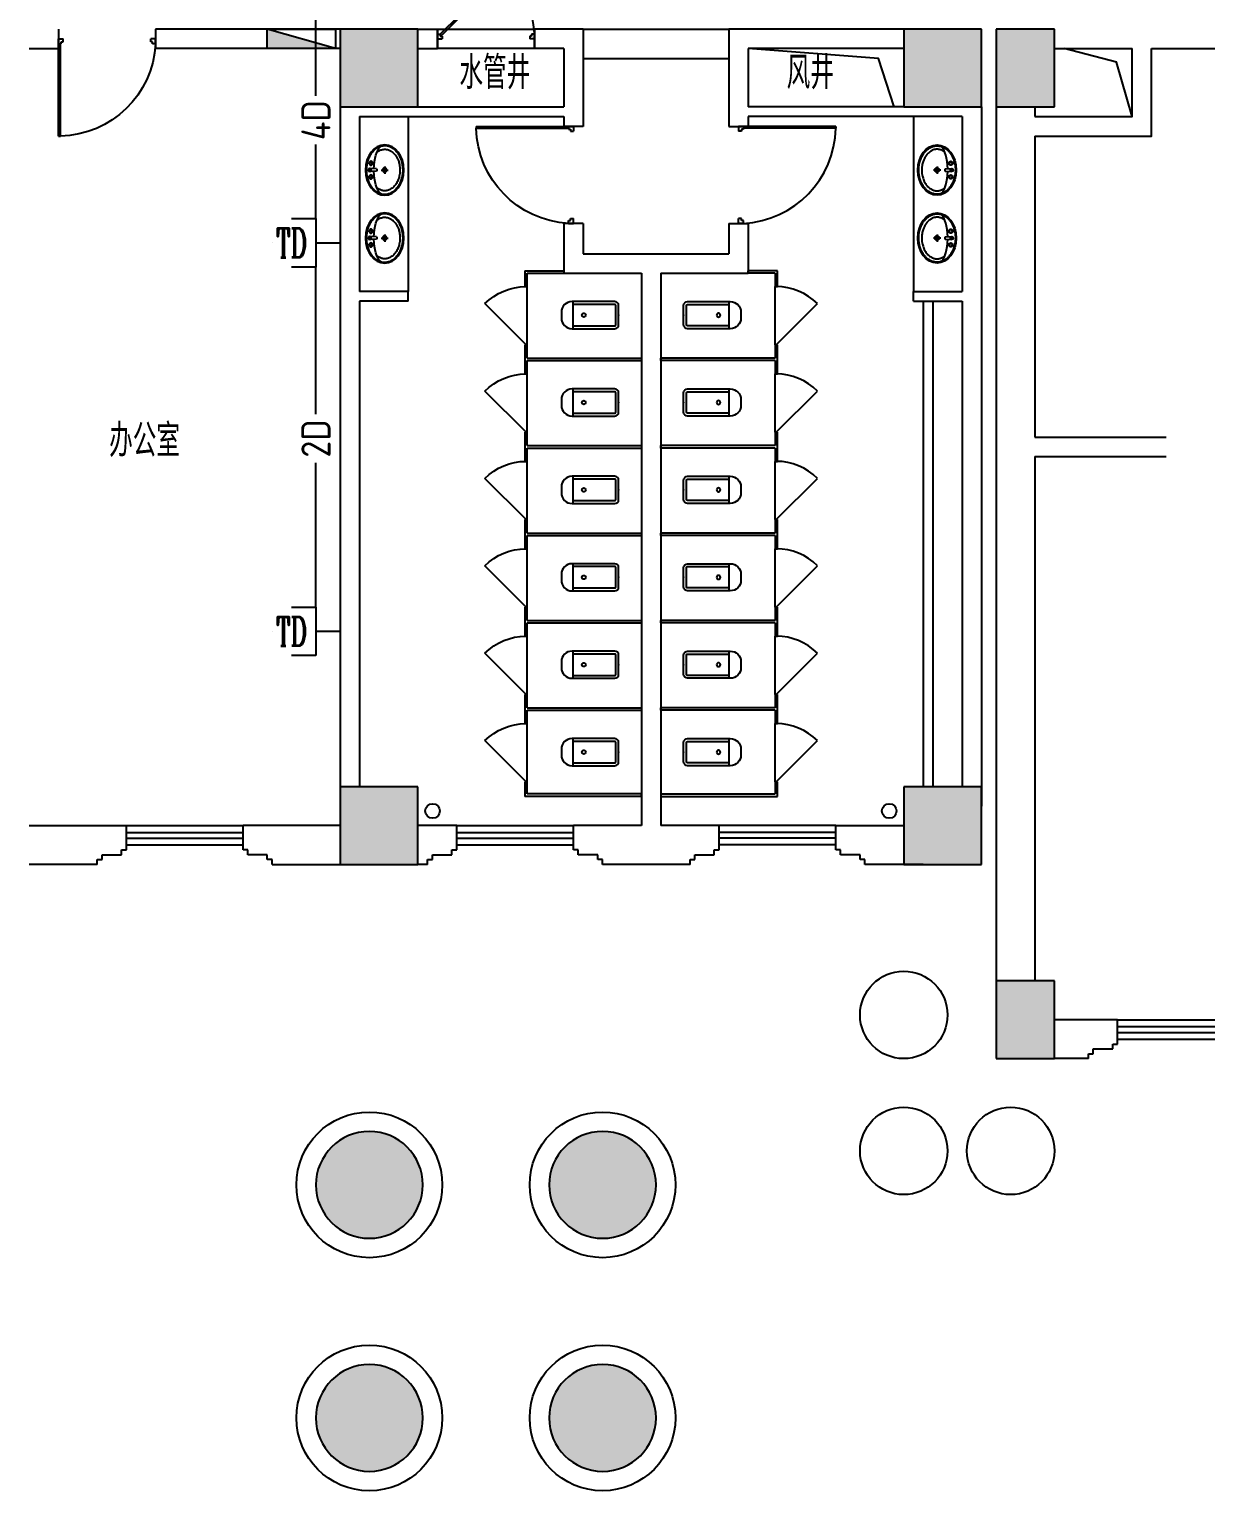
# Model space of a CAD drawing. Extents: x 190999 to 834799, y -200814 to 215286.
# Drawn here: x 802249 to 814449, y -62346 to -47296 of the extents above; entities that cross this region are included whole.
import ezdxf
from ezdxf.enums import TextEntityAlignment as Align

# ---------------------------------------------------------------- set-up
doc = ezdxf.new("R2010")
doc.units = 0
doc.header["$LTSCALE"] = 1000
doc.header["$MEASUREMENT"] = 0
for name, color, linetype in [('00-EQUIP', 3, 'Continuous'), ('00-SIG_TEXT', 7, 'Continuous'), ('00-WIRE-4', 6, 'Continuous'), ('A-卫生间', 250, 'Continuous'), ('A-墙线', 2, 'Continuous'), ('A-外包装修', 250, 'Continuous'), ('A-外窗', 145, 'Continuous'), ('A-门', 167, 'Continuous'), ('COLUMN', 2, 'Continuous'), ('EQUIP_消火栓', 6, 'Continuous'), ('PUB_HATCH', 250, 'Continuous'), ('房间名称', 7, 'Continuous'), ('洞口线', 177, 'Continuous'), ('雨水管', 3, 'Continuous')]:
    doc.layers.add(name, color=color, linetype=linetype)
doc.styles.add('-GBCBIGGBENOR', font='GBENOR.shx', dxfattribs={"bigfont": 'GBCBIG.shx'})
doc.styles.add('_COMPLEX', font='COMPLEX.shx', dxfattribs={"width": 0.5})
doc.styles.add('_TCH_DIM', font='SIMPLEX', dxfattribs={"bigfont": 'GBCBIG'})
doc.styles.get("Standard").update_dxf_attribs({"font": 'simhei.ttf'})

# ---------------------------------------------------------------- blocks, each defined once
blk = doc.blocks.new('m1000')
at = {"layer": 'A-墙线'}
for p, q in [((0, 0), (0, 200)), ((1000, 0), (1000, 200))]:
    blk.add_line(p, q, dxfattribs=at)
at = {"layer": 'A-门'}
for p, q in [((0, 1100), (5.820766091346741e-11, 100.0000000009313)), ((0, 1100), (19.99999999994179, 1099.999999999069)), ((19.99999999994179, 1099.999999999069), (20.00000000005821, 150.0000000009313)), ((5.820766091346741e-11, 150.0000000009313), (29.99999999994179, 150.0000000009313)), ((5.820766091346741e-11, 100.0000000009313), (50.00000000005821, 100.0000000009313)), ((29.99999999994179, 150.0000000009313), (30, 130)), ((30, 130), (50.00000000005821, 130.0000000009313)), ((50.00000000005821, 130.0000000018626), (50.00000000005821, 100.0000000009313)), ((950.0000000000582, 130.0000000018626), (950.0000000000582, 100.0000000009313)), ((970.0000000001164, 130), (950.0000000000582, 130.0000000009313)), ((1000.000000000058, 100.0000000009313), (950.0000000000582, 100.0000000009313)), ((970.0000000001746, 150.0000000009313), (970.0000000001164, 130)), ((1000.000000000058, 150.0000000009313), (970.0000000001746, 150.0000000009313)), ((1000.000000000058, 150.0000000009313), (1000.000000000058, 100.0000000009313))]:
    blk.add_line(p, q, dxfattribs=at)
blk.add_arc((5.820766091346741e-11, 100.0000000009313), 1000, 2.865983971930656, 88.85400800037786, dxfattribs=at)
blk = doc.blocks.new('手盆')
at = {"layer": 'A-卫生间'}
for p, q in [((113.4051500830392, 11.84450968739111), (46.00438527367078, 15.84450968549936)), ((160.3106537545391, -1.047737896442413e-09), (235.3360842392431, 1.047737896442413e-09)), ((197.8233689978952, -36.70497138574137), (197.8233689957997, 38.37330022055539)), ((113.4051500836795, -10.84469759798958), (46.004385274573, -15.84469759988133))]:
    blk.add_line(p, q, dxfattribs=at)
for centre, major_axis, ratio, start_param, end_param in [((197.8233689968765, 0), (-7.29808629688452e-09, 259), 0.7637967914937317, 3.141592653589386, 9.424777960768973), ((194.0108444604266, -1.164153218269348e-10), (-7.205028495352649e-09, 259.000000000035), 0.4132124245315282, 0.3517248363212417, 1.519021401905628), ((106.1260785445047, 0.4999060444824863), (-5.256824373014387e-10, 13.9324609080711), 0.9000000000013795, 3.760940879954317, 5.663837080793927), ((194.0108444604266, -1.164153218269348e-10), (-7.229772779760784e-09, 259.0000000000077), 0.4132124245315759, 1.620216634470202, 2.789864625449906)]:
    blk.add_ellipse(centre, major_axis=major_axis, ratio=ratio, start_param=start_param, end_param=end_param, dxfattribs=at)
for centre, major_axis, ratio in [((46.00438527413644, -9.395720553584397e-05), (-4.943908497107386e-10, 15.84460364270489), 0.8999999999996328), ((56.39680238347501, 70.60627577308333), (-8.758096824383953e-10, 20.62066592634073), 0.899999999999012), ((56.39680238347501, 70.60627577308333), (-3.935312307942613e-10, 15.62066592634074), 0.8999999999986958), ((197.8233689968765, 0), (-3.340112788049617e-10, 23.3576301081921), 0.9000000000004984), ((56.39680238740402, -70.60627578099957), (-3.800975702346919e-10, 20.62066592634073), 0.899999999999012), ((56.39680238740402, -70.60627578099957), (-3.935312307942613e-10, 15.62066592634074), 0.8999999999986958)]:
    blk.add_ellipse(centre, major_axis=major_axis, ratio=ratio, dxfattribs=at)
for points, knots in [([(197.8233690038323, -249), (204.3990294850664, -248.9999999998254), (210.9746904028871, -248.5460929390974), (228.2800280096126, -246.1498785703443), (238.9514531540335, -243.4343165084429), (259.8060639827163, -235.6199938393256), (269.9890346575412, -230.5210515616636), (289.5665971586423, -218.0721727792989), (298.960803612601, -210.7221745683055), (316.6733728031977, -193.9730663714581), (324.9912984879047, -184.5740979954135), (340.2893382357433, -163.997605889017), (347.2690669711446, -152.820397028001), (359.6669247537793, -129.0196260861703), (365.0847628668125, -116.3964852440404), (374.1834916165972, -90.08639820077224), (377.864187594445, -76.39992674347013), (383.3689956764865, -48.38244847021997), (385.1929984975141, -34.05193997788592), (386.9250104438397, -5.187684159289347), (386.8329865084379, 9.345556312793633), (384.73586623749, 38.16708128564642), (382.7308100122318, 52.45485931876465), (376.8727663576719, 80.34559937685844), (373.0198958979163, 93.94806452159537), (363.5912495303783, 120.0517437723756), (358.0156770628528, 132.5524866377527), (345.3217726669682, 156.0743077876396), (338.2037411779456, 167.0949723329395), (322.6526621349331, 187.3296658890322), (314.2200076092558, 196.5433937402559), (296.3045734511106, 212.8996470182319), (286.8222312947328, 220.0420502259221), (267.0967536403914, 232.0600890867645), (256.8539916995796, 236.9358037543716), (235.9088120757369, 244.2945439725299), (225.2065898313012, 246.7777534795459), (203.6465188648144, 249.290750069631), (192.7886942756013, 249.3206353121204), (171.2212525570067, 246.926459478098), (160.5116570384998, 244.5023044175468), (139.5443743165815, 237.2594525109744), (129.2868775804527, 232.4405714303721), (109.5247235784773, 220.5323387983663), (100.0204366852413, 213.442903975927), (82.05432864755858, 197.1870205074665), (73.5929449252726, 188.0206891129783), (57.97836853517219, 167.8736008143169), (50.82557078509126, 156.8931414871186), (38.05713037244277, 133.4431421089976), (32.44179055967834, 120.974013813975), (22.9298620421032, 94.92387688398594), (19.03347902328824, 81.34333855629666), (13.08606755724759, 53.48601149060414), (11.03515804442577, 39.20971924465266), (8.845478702656692, 10.40033378740191), (8.706750778161222, -4.132253066869453), (10.3460220079869, -33.00605608435581), (12.12398988581845, -47.34676530770957), (17.53889162433916, -75.39515261730412), (21.17571813854738, -89.10233203484677), (30.19028912024805, -115.463632545172), (35.56784113991307, -128.1172780482448), (47.88998500915477, -151.9877993637056), (54.83428833659855, -163.2042521126277), (70.0674021562445, -183.866608052107), (78.3558293353999, -193.3121929975168), (96.01611302810488, -210.1603128662973), (105.3875327545975, -217.5627013113408), (124.9266998832172, -230.1204342835699), (135.0940591037797, -235.2758359995205), (155.9248058304656, -243.2054893133172), (166.5879733786569, -245.9799217026157), (184.1470113282267, -248.5090972222097), (190.9851904233219, -249.0000000002037), (197.8233690038323, -249)], [0, 0, 0, 0, 0.1053687871871674, 0.1053687871871674, 0.2787471050919757, 0.2787471050919757, 0.452125422996784, 0.452125422996784, 0.6255037409015924, 0.6255037409015924, 0.7988820588064007, 0.7988820588064007, 0.972260376711209, 0.972260376711209, 1.145638694616017, 1.145638694616017, 1.319017012520826, 1.319017012520826, 1.492395330425634, 1.492395330425634, 1.665773648330442, 1.665773648330442, 1.83915196623525, 1.83915196623525, 2.012530284140059, 2.012530284140059, 2.185908602044867, 2.185908602044867, 2.359286919949676, 2.359286919949676, 2.532665237854484, 2.532665237854484, 2.706043555759292, 2.706043555759292, 2.8794218736641, 2.8794218736641, 3.052800191568909, 3.052800191568909, 3.226178509473717, 3.226178509473717, 3.399556827378525, 3.399556827378525, 3.572935145283334, 3.572935145283334, 3.746313463188142, 3.746313463188142, 3.91969178109295, 3.91969178109295, 4.093070098997758, 4.093070098997758, 4.266448416902567, 4.266448416902567, 4.439826734807376, 4.439826734807376, 4.613205052712185, 4.613205052712185, 4.786583370616993, 4.786583370616993, 4.959961688521802, 4.959961688521802, 5.133340006426611, 5.133340006426611, 5.30671832433142, 5.30671832433142, 5.480096642236228, 5.480096642236228, 5.653474960141037, 5.653474960141037, 5.826853278045846, 5.826853278045846, 6.000231595950654, 6.000231595950654, 6.173609913855463, 6.173609913855463, 6.283185307179586, 6.283185307179586, 6.283185307179586, 6.283185307179586]), ([(119.1736506810412, -185.1483521524933), (120.9620973349083, -186.5592411882244), (122.7676875701582, -187.9199504845892), (129.8700636767026, -193.0283129730087), (135.2785741284897, -196.3957903881383), (146.2934715196025, -202.2620774885872), (151.8941962509125, -204.7583693127963), (163.2154152492003, -208.8666340855998), (168.9426443869015, -210.4817502371734), (180.2599917969201, -212.7891027016158), (185.8482704507187, -213.5108798283036), (193.5720607222756, -213.9408398092492), (195.6979295939091, -214.0000000000582), (197.8233690028428, -214), (203.6582866330282, -213.9999999998545), (209.496631536138, -213.5543654990906), (222.3311671293923, -211.5851090514625), (229.3277623398462, -209.8531313597923), (240.787502169027, -205.8990001947095), (245.3047605895554, -204.0427727167553), (254.2367161016737, -199.7630582755664), (258.6490466702962, -197.340541947633), (268.8131698185462, -191.0121952608461), (274.5134323839447, -186.8761012725008), (285.5567444703775, -177.6296808072657), (290.895805457636, -172.5213152369834), (300.10443852967, -162.4870827112172), (304.0523709853587, -157.7313989280374), (313.5779886524833, -145.0389805318264), (318.9357033787237, -136.7249773955555), (326.5974791146873, -122.7934594422404), (329.2282542005414, -117.5408629023295), (334.1482956689142, -106.7104468817706), (336.4365190484095, -101.1349806892686), (340.7589510514808, -89.39631874780753), (342.7719178344414, -83.21611161783221), (346.3640570428397, -70.60165740986122), (347.9425120085652, -64.1699805422104), (351.0904946208175, -48.9602580992796), (352.483825713367, -40.10366524968413), (354.4332219571806, -22.20990053389687), (354.9878015757713, -13.17872977355728), (355.2458703611628, 4.918644920835504), (354.9501755786187, 13.97955791465938), (353.5129259504029, 31.96110226912424), (352.3711163057305, 40.89164739020634), (349.384864397347, 57.80685899686068), (347.5983948106295, 65.8113708793826), (343.3541798496735, 81.46923251761473), (340.8984195916564, 89.11663731795852), (335.3626360981434, 103.9371218456945), (332.2806230153365, 111.1172703721968), (325.5162342714611, 124.9777631429606), (321.8282612711191, 131.6496718250564), (313.9341333054472, 144.3357837414369), (309.7314879408514, 150.3452337460767), (300.8902356041654, 161.618057758169), (296.2466290210141, 166.8887592243263), (286.5258362632012, 176.709553859866), (281.444416775601, 181.2445321998675), (271.8246831358119, 188.7996964116173), (267.3329801598447, 191.9448123630136), (256.3785253528913, 198.7381430045061), (249.8306331257918, 202.0953922677436), (238.1084081598674, 206.932942938729), (232.9762091664597, 208.6679624874669), (222.6309106198023, 211.4215277187759), (217.4206377462251, 212.4394152993336), (205.158162370557, 213.983414012735), (198.0817049504258, 214.216697979864), (185.9674371529836, 213.4981161681353), (180.9226912481536, 212.8634210942255), (170.8730682562164, 210.9228448418726), (165.8711175702338, 209.6174913003924), (151.0041288301873, 204.6993374161248), (141.2534683310369, 200.0748375131807), (127.5488741844601, 191.4132149869401), (123.3148595323437, 188.4150790243875), (119.1737199328491, 185.1485161112505)], [5.74089731261301, 5.74089731261301, 5.74089731261301, 5.74089731261301, 5.780873984786705, 5.780873984786705, 5.896828956044057, 5.896828956044057, 6.01278392730141, 6.01278392730141, 6.128738898558762, 6.128738898558762, 6.240697366945735, 6.240697366945735, 6.283185307179586, 6.283185307179586, 6.283185307179586, 6.399826426420818, 6.399826426420818, 6.540899765641657, 6.540899765641657, 6.633999867022954, 6.633999867022954, 6.727099968404252, 6.727099968404252, 6.852187990943959, 6.852187990943959, 6.977276013483666, 6.977276013483666, 7.077377375932242, 7.077377375932242, 7.229976726067383, 7.229976726067383, 7.31738907886302, 7.31738907886302, 7.404801431658657, 7.404801431658657, 7.497093875397931, 7.497093875397931, 7.589386319137206, 7.589386319137206, 7.712333561266115, 7.712333561266115, 7.835280803395023, 7.835280803395023, 7.958228045523932, 7.958228045523932, 8.08117528765284, 8.08117528765284, 8.194982769003447, 8.194982769003447, 8.308790250354054, 8.308790250354054, 8.42259773170466, 8.42259773170466, 8.537599018716683, 8.537599018716683, 8.652600305728708, 8.652600305728708, 8.767601592740732, 8.767601592740732, 8.884431700421288, 8.884431700421288, 8.98243549021753, 8.98243549021753, 9.11946744650899, 9.11946744650899, 9.224190864967866, 9.224190864967866, 9.328914283426741, 9.328914283426741, 9.470086520349449, 9.470086520349449, 9.571187053011501, 9.571187053011501, 9.672287585673553, 9.672287585673553, 9.874488650997659, 9.874488650997659, 9.967059414647549, 9.967059414647549, 9.967059414647549, 9.967059414647549])]:
    blk.add_open_spline(points, degree=3, knots=knots, dxfattribs=at)
blk.add_point((46.00438527413644, -9.395720553584397e-05), dxfattribs=at)
blk = doc.blocks.new('bfm01')
at = {"layer": 'A-墙线'}
for p, q in [((-200.0030517580453, -0.004291533608920872), (-0.003051758045330644, -0.004291533608920872)), ((-200.0030517580453, -1000.004291533609), (-0.003051758045330644, -1000.004291533609))]:
    blk.add_line(p, q, dxfattribs=at)
at = {"layer": 'A-门'}
for p, q in [((-200.0030517578125, -1000.004291533609), (-200.0030517578125, -0.004291533608920872)), ((-100.003051757114, -0.004291533667128533), (-100.003051757114, -50.00429153366713)), ((-70.00305175618269, -50.00429153366713), (-100.003051757114, -50.00429153366713)), ((-50.00305175711401, -30.00429153355071), (-70.00305175804533, -30.00429153360892)), ((-70.00305175804533, -30.00429153360892), (-70.00305175711401, -50.00429153366713)), ((-64.14518738078186, -44.14642715716036), (-50.0030517570849, -30.0042915334343)), ((-64.14518738081097, -44.14642715721857), (602.9494616675365, -711.241076205275)), ((-50.00305175711401, -0.004291533667128533), (-50.00305175711401, -30.00429153355071)), ((-50.00305175714311, -30.00429153360892), (617.0330152155366, -697.0403585060849)), ((-0.003051758045330644, -0.004291533608920872), (-0.003051758045330644, -1000.004291533609)), ((-70.00305175618269, -950.0042915336671), (-100.003051757114, -950.0042915336671)), ((-100.003051757114, -1000.004291533667), (-100.003051757114, -950.0042915336671)), ((-50.00305175711401, -1000.004291533667), (-100.003051757114, -1000.004291533667)), ((-70.00305175804533, -970.0042915337253), (-70.00305175711401, -950.0042915336671)), ((-50.00305175711401, -970.0042915337835), (-70.00305175804533, -970.0042915337253)), ((-50.00305175711401, -1000.004291533667), (-50.00305175711401, -970.0042915337835))]:
    blk.add_line(p, q, dxfattribs=at)
blk.add_arc((-100.003051757114, -0.004291533667128533), 1000, 272.8659839719306, 315.8103116972138, dxfattribs=at)
blk = doc.blocks.new('$TwtSys$00000434')
for p, q in [((-0.5, 0.5), (-0.5, -0.5)), ((-0.5, -0.5), (0.5, 0.5)), ((0.5, 0.5), (-0.5, 0.5)), ((0.5, -0.5), (0.5, 0.5)), ((-0.5, -0.5), (0.5, -0.5))]:
    blk.add_line(p, q)
blk.add_solid([(0.5, -0.5), (0.5, 0.5), (-0.5, -0.5)])
blk = doc.blocks.new('$lvtry$00000200')
for p, q in [((-139.7834388052397, -40.0000000100008, 1e-08), (-139.7834388052397, -479.6564289897615, 1e-08)), ((-109.783438805247, -40.0000000100008, 1e-08), (-109.7834388052397, -469.6564289897615, 1e-08)), ((99.78343880524699, -1.000080374069512e-08, 1e-08), (-99.78343880523971, -1.000080374069512e-08, 1e-08)), ((99.78343880524699, -30.0000000100008, 1e-08), (-99.78343880523971, -30.0000000100008, 1e-08)), ((109.7834388052397, -469.6564289897615, 1e-08), (109.7834388052397, -40.0000000100008, 1e-08)), ((139.7834388052397, -479.6564289897615, 1e-08), (139.783438805247, -40.0000000100008, 1e-08)), ((139.7834388052397, -469.6564289897615, 1e-08), (-139.7834388052397, -469.6564289897615, 1e-08)), ((-29.78343880523971, -589.6564289897615, 1e-08), (29.78343880523971, -589.6564289897615, 1e-08))]:
    blk.add_line(p, q)
blk.add_circle((3.637978807091713e-12, -358.6146012114659, 1e-08), 20)
for centre, radius, start, end in [((-99.78343880523971, -40.0000000100008, 1e-08), 40, 90, 180), ((-99.78343880524699, -40.0000000100008, 1e-08), 10, 90, 180), ((99.78343880523971, -40.0000000100008, 1e-08), 40, 0, 90), ((99.78343880523971, -40.0000000100008, 1e-08), 10, 0, 90), ((-29.78343880523971, -479.6564289897615, 1e-08), 110, 180, 270), ((29.78343880523971, -479.6564289897615, 1e-08), 110, 270, 0)]:
    blk.add_arc(centre, radius, start, end)
blk.add_point((3.637978807091713e-12, 0))
blk = doc.blocks.new('$DorLib2D$00000114')
at = {"color": 0}
blk.add_line((0.4999999999999964, 3.552713678800501e-15), (-0.2071067811864751, 0.7071067811864857), dxfattribs=at)
blk.add_arc((0.5000000000013856, -1.154631945610163e-12), 1.000000000001696, 135, 180, dxfattribs=at)
blk = doc.blocks.new('_LINKPT1')
at = {"color": 0}
blk.add_line((0, 0), (0, 0), dxfattribs=at)
blk = doc.blocks.new('IO37IMB6')
for p, q in [((-0.5, 0.4990009990009556), (-0.5, 0.9990009990009556)), ((0.5, 0.9990009990009556), (0.5, 0.4990009990009556)), ((0.5, 0.4990009990009556), (-0.5, 0.4990009990009556)), ((0, 0.4995004995004778), (0, 0))]:
    blk.add_line(p, q)
at = {"xscale": 0.002, "yscale": 0.002, "zscale": 0.002}
for p in [(0, 1.383711617401852), (-0.5, 0.4990009990009556), (0.5, 0.4990009990009556), (0, 0)]:
    blk.add_blockref('_LINKPT1', p, dxfattribs=at)
at = {"style": '_COMPLEX', "width": 0.6, "flags": 8}
blk.add_attdef('$TEXT$', text='', height=0.6, dxfattribs=at).set_placement((0, 1), align=Align.MIDDLE_CENTER)
at = {"flags": 9}
blk.add_attdef('A', (0, 0), '', height=2e-05, dxfattribs=at)

msp = doc.modelspace()

# ---------------------------------------------------------------- hatches: boundary and pattern name
at = {"layer": 'PUB_HATCH'}
for points in [[(805448.5377769036, -47296.30351822704), (805448.5377768938, -48096.30351820748), (806248.5377768796, -48096.30351822168), (806248.5377768794, -47296.30351825009)], [(811248.5377769115, -47296.3035182459), (811248.537776941, -48096.30351821959), (812048.5377768927, -48096.303518231), (812048.5377769036, -47296.30351822751)], [(812198.5377769035, -47296.30351822145), (812198.5377769035, -48096.30275529411), (812798.5377769034, -48096.30275528945), (812798.5377769034, -47296.3035182289)], [(805448.5377768802, -55096.30399507048), (805448.5377769036, -55896.30399506466), (806248.5377769159, -55896.30399507956), (806248.5377768896, -55096.30399507724)], [(811248.5377769133, -55096.30399506955), (811248.5377768979, -55896.30399506699), (812048.5377769036, -55896.30399506466), (812048.5377769329, -55096.30399508352)], [(812198.5377768972, -57096.30332749823), (812198.5377768972, -57896.30351822145), (812798.5377769034, -57896.3035182289), (812798.5377769034, -57096.30332749404)], [(805198.5377649824, -59196.30342286007, 0.9999999999999999), (806298.5377888243, -59196.30342286007, 0.9999999999999999)], [(808698.5393147032, -59196.30342286007, 0.9999999999999999), (807598.5392908613, -59196.30342286007, 0.9999999999999999)], [(806298.5377888243, -61596.30351822751, 0.9999999999999999), (805198.5377649824, -61596.30351822751, 0.9999999999999999)], [(808698.5393147032, -61596.30351822751, 0.9999999999999999), (807598.5392908613, -61596.30351822751, 0.9999999999999999)]]:
    msp.add_hatch(color=256, dxfattribs=at).paths.add_polyline_path(points)

# ---------------------------------------------------------------- linework, layer by layer
at = {"layer": '00-WIRE-4'}
for p, q in [((805199.0372774034, -47982.13006283765), (805199.0372774034, -47096.30656997787)), ((805199.0372774034, -49246.30351822099), (805199.0372774034, -48482.71707924109)), ((805199.0372774034, -51260.18613685624), (805199.0372774034, -49746.30351822099)), ((805199.0372774034, -53246.30351822099), (805199.0372774034, -51760.77315325968))]:
    msp.add_line(p, q, dxfattribs=at)
at = {"layer": 'A-卫生间'}
for p, q in [((807948.5377769038, -47296.30656997251), (809448.5377769038, -47296.30656997251)), ((807948.5377769041, -47596.30351821517), (809448.5377769041, -47596.30351821517)), ((806148.5377769028, -48196.30351821377), (806148.5377769028, -49996.30656997298)), ((811348.5377769049, -48196.30351821377), (811348.5377769049, -49996.30656997274)), ((807348.5377768484, -49783.80351797081), (807348.5377769326, -49946.30351851924)), ((807348.5377768484, -49783.80351797081), (807748.5377769041, -49783.80351821423)), ((807373.5377769833, -49946.30351851936), (807373.537776984, -49808.80351827628)), ((807373.537776984, -49808.80351827628), (807748.5377769041, -49808.80351821423)), ((807748.5377769041, -49783.80351821423), (807748.5377769041, -49808.80351821423)), ((809948.5377768511, -49783.80351807325), (809648.5377769041, -49783.80351821423)), ((809648.5377769041, -49808.80351821423), (809648.5377769041, -49783.80351821423)), ((809923.5377769867, -49808.8035180736), (809648.5377769041, -49808.80351821423)), ((809923.5377769867, -49808.8035180736), (809923.5377770731, -49946.30351729839)), ((809948.5377768645, -49946.30351729851), (809948.5377768511, -49783.80351807325)), ((807348.5377769326, -49946.30351851924), (807373.5377769833, -49946.30351851936)), ((809923.5377770731, -49946.30351729839), (809948.5377768645, -49946.30351729851)), ((811448.5377769038, -50096.30656997251), (811448.5377769038, -55096.30399505768)), ((811548.5377769038, -50096.30656997251), (811548.5377769038, -55096.30399505931)), ((807373.5377769833, -50546.30351851936), (807348.5377769672, -50546.30351851936)), ((807348.5377769672, -50546.30351851936), (807348.5377769016, -50708.80351821284)), ((807373.537776984, -50683.803518214), (807373.5377769833, -50546.30351851936)), ((809948.5377769001, -50546.30351851924), (809923.5377770731, -50546.30351851913)), ((809923.5377770731, -50546.30351851913), (809923.5377769867, -50683.803518214)), ((809948.5377769059, -50708.80351821284), (809948.5377769001, -50546.30351851924)), ((807348.5377769016, -50708.80351821377), (807348.5377768484, -50846.30351729851)), ((807373.537776984, -50683.803518214), (808548.5377769076, -50683.80351821423)), ((807373.5377768878, -50846.30351729851), (807373.5377768484, -50708.80351821388)), ((807373.5377768484, -50708.80351821388), (808548.5377769076, -50708.80351821423)), ((808548.5377769076, -50683.80351821423), (808548.5377769076, -50708.80351821423)), ((809923.5377769867, -50683.803518214), (808748.5377769, -50683.80351821423)), ((808748.5377769, -50708.80351821423), (808748.5377769, -50683.80351821423)), ((809923.5377768511, -50708.80351821388), (808748.5377769, -50708.80351821423)), ((809923.5377768511, -50708.80351821388), (809923.5377768878, -50846.30351851924)), ((809948.5377769867, -50846.30351851924), (809948.5377769059, -50708.80351821377)), ((807348.5377768484, -50846.30351729851), (807373.5377768878, -50846.30351729851)), ((809923.5377768878, -50846.30351851924), (809948.5377769867, -50846.30351851924)), ((807373.5377768878, -51446.30351851924), (807348.5377768484, -51446.30351851924)), ((807348.5377768484, -51446.30351851924), (807348.5377769016, -51608.80351821284)), ((807373.5377768484, -51583.80351821388), (807373.5377768878, -51446.30351851924)), ((809948.5377769867, -51446.30351729851), (809923.5377768878, -51446.30351729851)), ((809923.5377768878, -51446.30351729851), (809923.5377768511, -51583.80351821388)), ((809948.5377769059, -51608.80351821284), (809948.5377769867, -51446.30351729851)), ((807348.5377769016, -51608.80351821377), (807348.5377768484, -51746.30351851913)), ((807373.5377768484, -51583.80351821388), (808548.5377769076, -51583.80351821423)), ((807373.5377768878, -51746.30351851924), (807373.537776984, -51608.80351821388)), ((807373.537776984, -51608.80351821388), (808548.5377769076, -51608.80351821423)), ((808548.5377769076, -51583.80351821423), (808548.5377769076, -51608.80351821423)), ((809923.5377768511, -51583.80351821388), (808748.5377769, -51583.80351821423)), ((808748.5377769, -51608.80351821423), (808748.5377769, -51583.80351821423)), ((809923.5377769867, -51608.80351821388), (808748.5377769, -51608.80351821423)), ((809923.5377769867, -51608.80351821388), (809923.5377768878, -51746.30351851924)), ((809948.5377768511, -51746.30351851913), (809948.5377769059, -51608.80351821377)), ((807348.5377768484, -51746.30351851913), (807373.5377768878, -51746.30351851924)), ((809923.5377768878, -51746.30351851924), (809948.5377768511, -51746.30351851913)), ((807373.5377768878, -52346.30351851924), (807348.5377768484, -52346.30351851924)), ((807348.5377768484, -52346.30351851924), (807348.5377769016, -52508.80351821284)), ((807373.537776984, -52483.80351821388), (807373.5377768878, -52346.30351851924)), ((809948.5377768511, -52346.30351851924), (809923.5377768878, -52346.30351851924)), ((809923.5377768878, -52346.30351851924), (809923.5377769867, -52483.80351821388)), ((809948.5377769059, -52508.80351821284), (809948.5377768511, -52346.30351851924)), ((807348.5377769016, -52508.80351821284), (807348.5377769652, -52646.30351851924)), ((807373.537776984, -52483.80351821388), (808548.5377769076, -52483.80351821423)), ((807373.5377768296, -52508.803518214), (808548.5377769076, -52508.80351821423)), ((807373.5377767482, -52646.30351851924), (807373.5377768296, -52508.803518214)), ((808548.5377769076, -52483.80351821423), (808548.5377769076, -52508.80351821423)), ((809923.5377769867, -52483.80351821388), (808748.5377769, -52483.80351821423)), ((808748.5377769, -52508.80351821423), (808748.5377769, -52483.80351821423)), ((809923.5377768296, -52508.803518214), (808748.5377769, -52508.80351821423)), ((809923.5377768296, -52508.803518214), (809923.5377767482, -52646.30351729851)), ((809948.5377769652, -52646.30351729851), (809948.5377769059, -52508.80351821284)), ((807348.5377769652, -52646.30351851924), (807373.5377767482, -52646.30351851924)), ((809923.5377767482, -52646.30351729851), (809948.5377769652, -52646.30351729851)), ((807373.5377767482, -53246.30351851924), (807348.5377769652, -53246.30351851924)), ((807348.5377769652, -53246.30351851924), (807348.5377769016, -53408.80351821284)), ((807373.5377768296, -53383.803518214), (807373.5377767482, -53246.30351851924)), ((809948.5377769652, -53246.30351851924), (809923.5377767482, -53246.30351851924)), ((809923.5377767482, -53246.30351851924), (809923.5377768296, -53383.803518214)), ((809948.5377769059, -53408.80351821284), (809948.5377769652, -53246.30351851924)), ((807348.5377769016, -53408.80351821284), (807348.5377768691, -53546.30351851924)), ((807373.5377768296, -53383.803518214), (808548.5377769076, -53383.80351821423)), ((807373.537776869, -53408.803518214), (808548.5377769076, -53408.80351821423)), ((807373.5377768878, -53546.30351851924), (807373.537776869, -53408.803518214)), ((808548.5377769076, -53383.80351821423), (808548.5377769076, -53408.80351821423)), ((809923.5377768296, -53383.803518214), (808748.5377769, -53383.80351821423)), ((808748.5377769, -53408.80351821423), (808748.5377769, -53383.80351821423)), ((809923.5377770008, -53408.803518214), (808748.5377769, -53408.80351821423)), ((809923.5377770008, -53408.803518214), (809923.5377768878, -53546.30351729851)), ((809948.5377768651, -53546.30351729851), (809948.5377769059, -53408.80351821284)), ((807348.5377768691, -53546.30351851924), (807373.5377768878, -53546.30351851924)), ((809923.5377768878, -53546.30351729851), (809948.5377768651, -53546.30351729851)), ((807373.5377768878, -54146.30351851924), (807348.5377768691, -54146.30351851913)), ((807348.5377768691, -54146.30351851913), (807348.5377769016, -54308.80351821423)), ((807373.537776869, -54283.803518214), (807373.5377768878, -54146.30351851924)), ((809948.5377768651, -54146.30351851913), (809923.5377768878, -54146.30351851924)), ((809923.5377768878, -54146.30351851924), (809923.5377770008, -54283.803518214)), ((809948.5377769059, -54308.80351821423), (809948.5377768651, -54146.30351851913)), ((807348.5377769016, -54308.80351821423), (807348.5377768872, -54446.30351851924)), ((807373.537776869, -54283.803518214), (808548.5377769076, -54283.80351821423)), ((807373.5377769865, -54446.30351851924), (807373.537776967, -54308.80351821388)), ((807373.537776967, -54308.80351821388), (808548.5377769076, -54308.80351821423)), ((808548.5377769076, -54283.80351821423), (808548.5377769076, -54308.80351821423)), ((809923.5377770008, -54283.803518214), (808748.5377769, -54283.80351821423)), ((808748.5377769, -54308.80351821423), (808748.5377769, -54283.80351821423)), ((809923.5377768255, -54308.80351821388), (808748.5377769, -54308.80351821423)), ((809923.5377768255, -54308.80351821388), (809923.5377767698, -54446.30351851924)), ((809948.5377768605, -54446.30351851913), (809948.5377769059, -54308.80351821423)), ((807348.5377768872, -54446.30351851924), (807373.5377769865, -54446.30351851924)), ((809923.5377767698, -54446.30351851924), (809948.5377768605, -54446.30351851913)), ((807373.5377769865, -55046.30351729851), (807348.5377768385, -55046.30351729851)), ((807348.5377768385, -55046.30351729851), (807348.5377768296, -55196.30351829281)), ((807373.537776967, -55171.30351819142), (807373.5377769865, -55046.30351729851)), ((809948.5377768992, -55046.30351729851), (809923.5377767698, -55046.30351729851)), ((809923.5377767698, -55046.30351729851), (809923.5377768255, -55171.30351819142)), ((809948.537776963, -55196.30351819118), (809948.5377768992, -55046.30351729851)), ((808548.5377769097, -55196.30351821563), (807348.5377768296, -55196.30351829281)), ((808548.5377769097, -55171.30351821563), (807373.537776967, -55171.30351819142)), ((808548.5377769097, -55196.30351821563), (808548.5377769097, -55171.30351821563)), ((808748.5377768979, -55171.30351821563), (809923.5377768255, -55171.30351819142)), ((808748.5377768979, -55171.30351821563), (808748.5377768979, -55196.30351821563)), ((808748.5377768979, -55196.30351821563), (809948.537776963, -55196.30351819118))]:
    msp.add_line(p, q, dxfattribs=at)
at = {"layer": 'A-墙线'}
for p, q in [((805448.537776904, -47296.30351822494), (803548.5377769028, -47296.30351822494)), ((806248.5377768795, -47296.30656997065), (806448.5377769035, -47296.30656997065)), ((806448.5377769035, -47296.30656997065), (806448.5377769035, -47496.30656997065)), ((807948.5377769031, -47296.30656997251), (807448.5377769032, -47296.30656997251)), ((807448.5377769032, -47296.30656997251), (807448.5377769032, -47496.30656997251)), ((807948.5377769038, -47296.30656997228), (807948.5377769038, -48296.30656997251)), ((809448.5377769038, -47296.30656997251), (809448.5377769038, -48296.30656997251)), ((811248.5347251463, -47296.30656997251), (809448.5377769038, -47296.30656997251)), ((802248.5377769336, -47496.30351822122), (802548.5377769028, -47496.30351822122)), ((805448.5377769041, -47496.30351822494), (803548.5377769028, -47496.30351822494)), ((806248.5377768796, -47496.30656997065), (806448.5377769035, -47496.30656997065)), ((807748.5377769032, -47496.30656997251), (807448.5377769032, -47496.30656997251)), ((807748.537776904, -47496.30656997251), (807748.5377769041, -48096.3035182133)), ((809648.5377769038, -47496.30656997251), (809648.5377769042, -48096.3035182133)), ((811248.5377769191, -47496.30656997251), (809648.5377769038, -47496.30656997251)), ((812798.5377769035, -47496.30351821563), (813598.5377769053, -47496.30351821563)), ((813798.5377769053, -47496.30351821563), (814448.534725148, -47496.30351821563)), ((805448.537776904, -48096.30275527618), (805448.537776904, -55096.30380431793)), ((806248.5377768798, -48096.3035182133), (807748.5377769041, -48096.3035182133)), ((811248.5377769411, -48096.3035182133), (809648.5377769041, -48096.3035182133)), ((812048.537776904, -48096.30275527618), (812048.537776904, -55296.30351821563)), ((812198.5377769042, -48096.30275527618), (812198.5377769042, -57096.30332748077)), ((812598.5377769042, -48096.30275527618), (812598.5377769042, -48196.30046645968)), ((805648.5377769038, -48196.3035182133), (805648.5377769038, -49996.30656997205)), ((805648.5377769038, -48196.3035182133), (807748.5377769041, -48196.3035182133)), ((807748.5377769041, -48196.3035182133), (807748.5377769037, -48296.30656997251)), ((809648.5377769042, -48196.3035182133), (809648.537776904, -48296.30656997251)), ((811848.5377769037, -48196.3035182133), (809648.5377769042, -48196.3035182133)), ((811848.5377769037, -48196.3035182133), (811848.5377769038, -49996.30656997228)), ((812598.5377769042, -48396.30046645968), (812598.5377769042, -51496.30351821563)), ((807748.5377769038, -49296.30656997251), (807748.5377769041, -49808.80351821423)), ((807948.5377769038, -49296.30656997251), (807948.5377769041, -49608.80351821423)), ((809448.5377769038, -49296.30656997251), (809448.5377769041, -49608.80351821307)), ((809648.5377769038, -49296.30656997251), (809648.5377769041, -49808.80351821284)), ((807948.5377769041, -49608.80351821423), (809448.5377769041, -49608.80351821307)), ((807748.5377769041, -49808.80351821423), (808548.5377769041, -49808.80351821377)), ((808548.5377769041, -49808.80351821377), (808548.5377769037, -55496.30351821563)), ((808748.5377769042, -49808.80351821354), (808748.5377769038, -55496.30351821563)), ((808748.5377769042, -49808.80351821377), (809648.5377769041, -49808.80351821284)), ((806148.5377769028, -49996.30656997251), (805648.5377769038, -49996.30656997205)), ((805648.5377769038, -50096.30656997205), (805648.5377769038, -55096.30399506024)), ((806148.5377769028, -50096.30656997251), (805648.5377769038, -50096.30656997205)), ((806148.5377769028, -50096.30656997251), (806148.5377769028, -49996.30656997251)), ((811348.5377769049, -49996.30656997274), (811848.5377769038, -49996.30656997228)), ((811348.5377769049, -50096.30656997274), (811348.5377769049, -49996.30656997274)), ((811348.5377769049, -50096.30656997274), (811848.5377769038, -50096.30656997228)), ((811848.5377769038, -50096.30656997228), (811848.5377769038, -55096.30399506466)), ((812598.5377769042, -51496.30351821563), (813948.5377769042, -51496.30351821563)), ((812598.5377769042, -51696.30351821563), (812598.5377769042, -57096.30332748077)), ((812598.5377769042, -51696.30351821563), (813948.5377769042, -51696.30351821563)), ((802248.5408286618, -55496.30351821563), (803248.5393027829, -55496.30351821563)), ((803248.5393027829, -55746.30351821563), (803248.5393027829, -55496.30351821563)), ((805448.537776904, -55496.30351821563), (804448.5393027829, -55496.30351821563)), ((804448.5393027829, -55746.30351821563), (804448.5393027829, -55496.30351821563)), ((806648.5454062985, -55496.30351821563), (806248.537776903, -55496.30351821563)), ((806648.5454062985, -55746.30351821563), (806648.5454062985, -55496.30351821563)), ((808548.5377769037, -55496.30351821563), (807848.5454062985, -55496.30351821563)), ((807848.5454062985, -55746.30351821563), (807848.5454062985, -55496.30351821563)), ((809348.5454062985, -55496.30351821563), (808748.5377769038, -55496.30351821563)), ((809348.5454062985, -55746.30351821563), (809348.5454062985, -55496.30351821563)), ((810548.5454062985, -55746.30351821563), (810548.5454062985, -55496.30351821563)), ((810548.5454062985, -55496.30351821563), (811248.5377769058, -55496.30351821563)), ((802998.5393027829, -55846.30351821563), (802998.5393027829, -55796.30351821517)), ((802998.5393027829, -55796.30351821517), (803198.5393027829, -55796.30351821563)), ((803198.5393027829, -55746.30351821563), (803248.5393027829, -55746.30351821563)), ((803198.5393027829, -55796.30351821563), (803198.5393027829, -55746.30351821563)), ((804498.5393027829, -55746.30351821563), (804448.5393027829, -55746.30351821563)), ((804498.5393027829, -55796.30351821563), (804498.5393027829, -55746.30351821563)), ((804698.5393027829, -55796.30351821517), (804498.5393027829, -55796.30351821563)), ((804698.5393027829, -55846.30351821563), (804698.5393027829, -55796.30351821517)), ((806398.5454062985, -55846.30351821563), (806398.5454062985, -55796.3035182154)), ((806398.5454062985, -55796.3035182154), (806598.5454062985, -55796.30351821563)), ((806598.5454062985, -55746.30351821563), (806648.5454062985, -55746.30351821563)), ((806598.5454062985, -55796.30351821563), (806598.5454062985, -55746.30351821563)), ((807898.5454062985, -55746.30351821563), (807848.5454062985, -55746.30351821563)), ((807898.5454062985, -55796.30351821563), (807898.5454062985, -55746.30351821563)), ((808098.5454062985, -55796.3035182154), (807898.5454062985, -55796.30351821563)), ((808098.5454062985, -55846.30351821563), (808098.5454062985, -55796.3035182154)), ((809098.5454062985, -55846.30351821563), (809098.5454062985, -55796.3035182154)), ((809098.5454062985, -55796.3035182154), (809298.5454062985, -55796.30351821563)), ((809298.5454062985, -55746.30351821563), (809348.5454062985, -55746.30351821563)), ((809298.5454062985, -55796.30351821563), (809298.5454062985, -55746.30351821563)), ((810598.5454062985, -55746.30351821563), (810548.5454062985, -55746.30351821563)), ((810598.5454062985, -55796.30351821563), (810598.5454062985, -55746.30351821563)), ((810798.5454062985, -55796.3035182154), (810598.5454062985, -55796.30351821563)), ((810798.5454062985, -55846.30351821563), (810798.5454062985, -55796.3035182154)), ((802948.5393027829, -55896.30351821563), (802248.5408286618, -55896.30399505279)), ((802948.5393027829, -55896.30351821563), (802948.5393027829, -55846.30351821563)), ((802948.5393027829, -55846.30351821563), (802998.5393027829, -55846.30351821563)), ((804748.5393027829, -55846.30351821563), (804698.5393027829, -55846.30351821563)), ((804748.5393027829, -55896.30351821563), (804748.5393027829, -55846.30351821563)), ((804748.5393027829, -55896.30351821563), (805448.537776904, -55896.30351821563)), ((806348.5454062985, -55896.30351821586), (806248.537776916, -55896.30351821563)), ((806348.5454062985, -55896.30351821563), (806348.5454062985, -55846.30351821563)), ((806348.5454062985, -55846.30351821563), (806398.5454062985, -55846.30351821563)), ((808148.5454062985, -55846.30351821563), (808098.5454062985, -55846.30351821563)), ((808148.5454062985, -55896.30351821563), (808148.5454062985, -55846.30351821563)), ((809048.5454062985, -55896.30351821563), (808148.5454062985, -55896.30351821563)), ((809048.5454062985, -55896.30351821563), (809048.5454062985, -55846.30351821563)), ((809048.5454062985, -55846.30351821563), (809098.5454062985, -55846.30351821563)), ((810848.5454062985, -55846.30351821563), (810798.5454062985, -55846.30351821563)), ((810848.5454062985, -55896.30351821563), (810848.5454062985, -55846.30351821563)), ((811448.537776904, -55896.30351821563), (810848.5454062985, -55896.30351821563)), ((813448.5454062985, -57496.30351821563), (812798.5377769035, -57496.30351821563)), ((813448.5454062985, -57746.30351821563), (813448.5454062985, -57496.30351821563)), ((813398.5454062985, -57746.30351821563), (813448.5454062985, -57746.30351821563)), ((813398.5454062985, -57796.30351821563), (813398.5454062985, -57746.30351821563)), ((813148.5454062985, -57896.3035182154), (812798.5377769035, -57896.30351821563)), ((813148.5454062985, -57896.30351821563), (813148.5454062985, -57846.30351821563)), ((813148.5454062985, -57846.30351821563), (813198.5454062985, -57846.30351821563)), ((813198.5454062985, -57846.30351821563), (813198.5454062985, -57796.30351821517)), ((813198.5454062985, -57796.30351821517), (813398.5454062985, -57796.30351821563))]:
    msp.add_line(p, q, dxfattribs=at)
for points in [[(812598.5377769044, -48396.30046645968), (813798.5377769053, -48396.30046645968), (813798.5377769053, -47496.30351821563)], [(812598.5377769044, -48196.30046645968), (813598.5377769053, -48196.30046645968), (813598.5377769053, -47496.30351821563)], [(812898.5377769053, -48196.30046645968), (813598.5377769053, -48196.30046645968), (813598.5377769053, -47496.30351821563)]]:
    msp.add_lwpolyline(points, dxfattribs=at)
at = {"layer": 'A-外包装修'}
for centre, radius in [((811248.5377769041, -57446.30351821563), 450), ((805748.5377769038, -59196.30351821563), 749.9999999999999), ((808148.5377769041, -59196.30351821563), 749.9999999999999), ((811248.5377769041, -58846.30351821563), 450), ((812348.5377769041, -58846.30351821563), 450), ((805748.5377769038, -61596.30351821563), 749.9999999999999), ((808148.5377769041, -61596.30351821563), 749.9999999999999)]:
    msp.add_circle(centre, radius, dxfattribs=at)
at = {"layer": 'A-外窗'}
for p, q in [((803248.5393027829, -55496.30351821563), (804448.5393027829, -55496.30351821563)), ((806648.5454062985, -55496.30351821563), (807848.5454062985, -55496.30351821563)), ((810548.5454062985, -55496.30351821563), (809348.5454062985, -55496.30351821563)), ((803248.5393027829, -55566.30351821563), (804448.5393027829, -55566.30351821563)), ((803248.5393027829, -55626.30351821563), (804448.5393027829, -55626.30351821563)), ((806648.5454062985, -55566.30351821563), (807848.5454062985, -55566.30351821563)), ((806648.5454062985, -55626.30351821563), (807848.5454062985, -55626.30351821563)), ((810548.5454062985, -55566.30351821563), (809348.5454062985, -55566.30351821563)), ((810548.5454062985, -55626.30351821563), (809348.5454062985, -55626.30351821563)), ((803248.5393027829, -55696.30351821563), (804448.5393027829, -55696.30351821563)), ((806648.5454062985, -55696.30351821563), (807848.5454062985, -55696.30351821563)), ((810548.5454062985, -55696.30351821563), (809348.5454062985, -55696.30351821563)), ((813448.5454062985, -57496.30351821563), (814448.534725148, -57496.30351821563)), ((813448.5454062985, -57566.30351821563), (814448.534725148, -57566.30351821563)), ((813448.5454062985, -57626.30351821563), (814448.534725148, -57626.30351821563)), ((813448.5454062985, -57696.30351821563), (814448.534725148, -57696.30351821563))]:
    msp.add_line(p, q, dxfattribs=at)
at = {"layer": 'A-门'}
for p, q in [((807373.5377769016, -50546.30351821435), (807373.5377769016, -49946.30351821435)), ((809923.5377769059, -50546.30351821435), (809923.5377769059, -49946.30351821435)), ((807373.5377769016, -51446.30351821435), (807373.5377769016, -50846.30351821435)), ((809923.5377769059, -51446.30351821435), (809923.5377769059, -50846.30351821435)), ((807373.5377769016, -52346.30351821435), (807373.5377769016, -51746.30351821435)), ((809923.5377769059, -52346.30351821435), (809923.5377769059, -51746.30351821435)), ((807373.5377769016, -53246.30351821458), (807373.5377769016, -52646.30351821458)), ((809923.5377769059, -53246.30351821458), (809923.5377769059, -52646.30351821458)), ((807373.5377769016, -54146.30351821447), (807373.5377769016, -53546.30351821447)), ((809923.5377769059, -54146.30351821447), (809923.5377769059, -53546.30351821447)), ((807373.5377769016, -55046.30351821447), (807373.5377769016, -54446.30351821447)), ((809923.5377769059, -55046.30351821447), (809923.5377769059, -54446.30351821447))]:
    msp.add_line(p, q, dxfattribs=at)
at = {"layer": 'COLUMN'}
for p, q in [((805448.5377769036, -47296.30351822704), (805448.5377768938, -48096.30351820748)), ((806248.5377768794, -47296.30351825009), (805448.5377769036, -47296.30351822704)), ((806248.5377768796, -48096.30351822168), (806248.5377768794, -47296.30351825009)), ((811248.5377769115, -47296.3035182459), (811248.537776941, -48096.30351821959)), ((812048.5377769036, -47296.30351822751), (811248.5377769115, -47296.3035182459)), ((812048.5377768927, -48096.303518231), (812048.5377769036, -47296.30351822751)), ((812198.5377769035, -47296.30351822145), (812198.5377769035, -48096.30275529411)), ((812798.5377769034, -47296.3035182289), (812198.5377769035, -47296.30351822145)), ((812798.5377769034, -48096.30275528945), (812798.5377769034, -47296.3035182289)), ((805448.5377768938, -48096.30351820748), (806248.5377768796, -48096.30351822168)), ((811248.537776941, -48096.30351821959), (812048.5377768927, -48096.303518231)), ((812198.5377769035, -48096.30275529411), (812798.5377769034, -48096.30275528945)), ((805448.5377768802, -55096.30399507048), (805448.5377769036, -55896.30399506466)), ((806248.5377768896, -55096.30399507724), (805448.5377768802, -55096.30399507048)), ((806248.5377769159, -55896.30399507956), (806248.5377768896, -55096.30399507724)), ((811248.5377769133, -55096.30399506955), (811248.5377768979, -55896.30399506699)), ((812048.5377769329, -55096.30399508352), (811248.5377769133, -55096.30399506955)), ((812048.5377769036, -55896.30399506466), (812048.5377769329, -55096.30399508352)), ((805448.5377769036, -55896.30399506466), (806248.5377769159, -55896.30399507956)), ((811248.5377768979, -55896.30399506699), (812048.5377769036, -55896.30399506466)), ((812198.5377768972, -57096.30332749823), (812198.5377768972, -57896.30351822145)), ((812798.5377769034, -57096.30332749404), (812198.5377768972, -57096.30332749823)), ((812798.5377769034, -57896.3035182289), (812798.5377769034, -57096.30332749404)), ((812198.5377768972, -57896.30351822145), (812798.5377769034, -57896.3035182289))]:
    msp.add_line(p, q, dxfattribs=at)
for centre, start, end in [((805748.5377769034, -59196.30342286007), 0, 180), ((808148.5393027823, -59196.30342286007), 0, 180), ((805748.5377769034, -59196.30342286007), 180, 0), ((808148.5393027823, -59196.30342286007), 180, 0), ((805748.5377769034, -61596.30351822751), 0, 180), ((808148.5393027823, -61596.30351822751), 0, 180), ((805748.5377769034, -61596.30351822751), 180, 0), ((808148.5393027823, -61596.30351822751), 180, 0)]:
    msp.add_arc(centre, 550.000011920929, start, end, dxfattribs=at)
at = {"layer": '洞口线', "ltscale": 2}
for points in [[(811148.5377769042, -48096.3035182133), (810987.5931932786, -47596.30351821517), (809648.5377769058, -47496.30656997251)], [(813598.5377769051, -48196.3035182147), (813437.5931932796, -47634.2223952552), (812898.5347251464, -47496.30046645922)]]:
    msp.add_lwpolyline(points, dxfattribs=at)
at = {"layer": '雨水管'}
for centre, radius in [((806398.5454062946, -55346.30351822099), 74.99999999999997), ((811098.5377769035, -55346.30351822099), 74.99999999999999)]:
    msp.add_circle(centre, radius, dxfattribs=at)

# ---------------------------------------------------------------- block references
at = {"xscale": -1, "rotation": 180}
for p in [(805708.5377769119, -48746.303518214), (805708.5377769119, -49446.303518214)]:
    msp.add_blockref('手盆', p, dxfattribs=at)
at = {"rotation": 180}
for p in [(811788.5377768958, -48746.30351821377), (811788.5377768958, -49446.30351821377)]:
    msp.add_blockref('手盆', p, dxfattribs=at)
at = {"layer": '00-EQUIP'}
ref = msp.add_blockref('IO37IMB6', (805448.5377769038, -49496.30351822099), dxfattribs=dict(at, xscale=500, yscale=500, zscale=500, rotation=90))
ref.add_attrib('$TEXT$', 'TD', dxfattribs={"layer": '0', "height": 300, "style": '_COMPLEX', "width": 0.6, "flags": 8}).set_placement((804948.5377769038, -49496.30351822099), align=Align.MIDDLE_CENTER)
ref = msp.add_blockref('IO37IMB6', (805448.5377769038, -53496.30351822099), dxfattribs=dict(at, xscale=500, yscale=500, zscale=500, rotation=90))
ref.add_attrib('$TEXT$', 'TD', dxfattribs={"layer": '0', "height": 300, "style": '_COMPLEX', "width": 0.6, "flags": 8}).set_placement((804948.5377769038, -53496.30351822099), align=Align.MIDDLE_CENTER)
at = {"layer": 'A-卫生间', "rotation": 269.9999999989353}
for p in [(808314.1757487829, -50240.05351821586, -1e-08), (808314.1757487829, -51140.05351821586, -1e-08), (808314.1757487829, -52040.05351821586, -1e-08), (808314.1757487829, -52940.05351821586, -1e-08), (808314.1757487829, -53840.05351821586, -1e-08), (808314.1757487829, -54740.05351821586, -1e-08)]:
    msp.add_blockref('$lvtry$00000200', p, dxfattribs=at)
at = {"layer": 'A-卫生间', "yscale": -0.9999999999999998, "rotation": 270.0000000010646}
for p in [(808982.8998050246, -50240.05351821586, -1e-08), (808982.8998050246, -51140.05351821586, -1e-08), (808982.8998050246, -52040.05351821586, -1e-08), (808982.8998050246, -52940.05351821586, -1e-08), (808982.8998050246, -53840.05351821586, -1e-08), (808982.8998050246, -54740.05351821586, -1e-08)]:
    msp.add_blockref('$lvtry$00000200', p, dxfattribs=at)
at = {"layer": 'A-门'}
for name, p, rotation in [('bfm01', (806448.5334853699, -47296.3035182126), 90), ('m1000', (809448.5377769038, -48296.30656997251), 270)]:
    msp.add_blockref(name, p, dxfattribs=dict(at, rotation=rotation))
at = {"layer": 'A-门', "xscale": -1}
for p, rotation in [((802548.5377769028, -47296.30351822494), 180), ((807948.5377769038, -48296.30656997251), 90)]:
    msp.add_blockref('m1000', p, dxfattribs=dict(at, rotation=rotation))
at = {"layer": 'A-门', "xscale": -600, "zscale": 25, "rotation": 90}
for p, yscale in [((807361.0377769016, -50246.30351821435), 600), ((809936.0377769059, -50246.30351821435), -600), ((807361.0377769016, -51146.30351821435), 600), ((809936.0377769059, -51146.30351821435), -600), ((807361.0377769016, -52046.30351821435), 600), ((809936.0377769059, -52046.30351821435), -600), ((807361.0377769016, -52946.30351821458), 600), ((809936.0377769059, -52946.30351821458), -600), ((807361.0377769016, -53846.30351821447), 600), ((809936.0377769059, -53846.30351821447), -600), ((807361.0377769016, -54746.30351821447), 600), ((809936.0377769059, -54746.30351821447), -600)]:
    msp.add_blockref('$DorLib2D$00000114', p, dxfattribs=dict(at, yscale=yscale))
at = {"layer": 'EQUIP_消火栓', "xscale": -700, "yscale": 200, "zscale": 700}
msp.add_blockref('$TwtSys$00000434', (805048.5377769042, -47396.30351822494), dxfattribs=at)

# ---------------------------------------------------------------- texts
at = {"layer": '00-SIG_TEXT', "style": '-GBCBIGGBENOR'}
for s, p in [('4D', (805199.0372774034, -48232.42357103937)), ('2D', (805199.0372774034, -51510.47964505796))]:
    msp.add_text(s, height=300, rotation=90, dxfattribs=at).set_placement(p, align=Align.MIDDLE_CENTER)
at = {"layer": '房间名称', "style": '_TCH_DIM'}
for s, height, p in [('水管井', 337.5886524822697, (806675.1254348094, -47911.50615517001)), ('风井', 337.5886524822695, (810042.7696386789, -47911.50615517001)), ('办公室', 337.5886524822695, (803070.5708151534, -51700.14018810165))]:
    msp.add_text(s, height=height, dxfattribs=at).set_placement(p)

doc.saveas('drawing.dxf')
